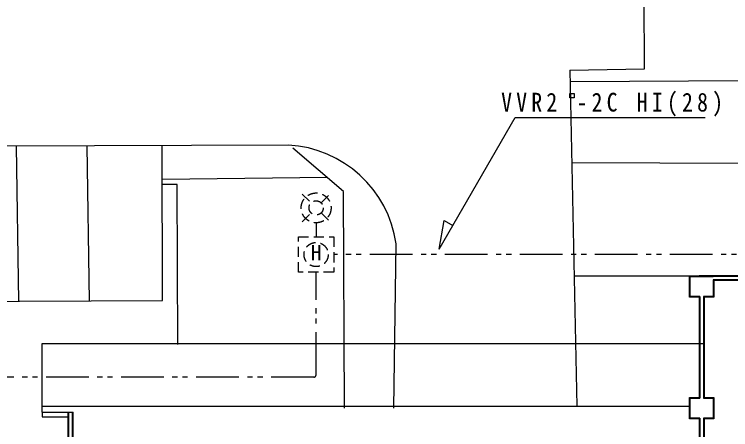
# Model space of a CAD drawing. Units: millimetres, scale not verified. Extents: x -1732052 to 83926, y -1225229 to 59935.
# Drawn here: x -39230 to -14028, y -72 to 14529 of the extents above; entities that cross this region are included whole.
import ezdxf
from ezdxf.enums import TextEntityAlignment as Align

# ---------------------------------------------------------------- set-up
doc = ezdxf.new("R2010")
doc.units = ezdxf.units.MM
doc.header["$LTSCALE"] = 300
doc.linetypes.add('DASHED1', pattern=[1.8, 1.2, -0.6])
doc.linetypes.add('DOUBLE_CHAIN1', pattern=[8.8, 5, -1, 0.6, -0.6, 0.6, -1])
for name, color, linetype in [('0-0', 4, 'Continuous'), ('0-1_EL_HIKI', 2, 'Continuous'), ('0-2', 7, 'Continuous'), ('0-F', 7, 'Continuous')]:
    doc.layers.add(name, color=color, linetype=linetype)
doc.styles.add('ＭＳ ゴシック', font='')
doc.styles.get('ＭＳ ゴシック').set_extended_font_data('MS Gothic')

# ---------------------------------------------------------------- blocks, each defined once
blk = doc.blocks.new('BLOCK298')
at = {"layer": '0-0'}
for p, q in [((-564.1, 50.9), (-1716.1, 50.9)), ((-564.1, 50.9), (-1716.1, 50.9)), ((-576.1, 35.9), (-1701.1, 35.9)), ((1715.9, 50.9), (563.9, 50.9)), ((1715.9, 50.9), (563.9, 50.9)), ((1700.9, 35.9), (575.9, 35.9)), ((-576.1, -36.1), (-1425.1, -36.1)), ((-549.1, -51.1), (-1410.1, -51.1)), ((-549.1, -51.1), (-1410.1, -51.1)), ((1409.9, -51.1), (548.9, -51.1)), ((1409.9, -51.1), (548.9, -51.1)), ((1424.9, -36.1), (575.9, -36.1))]:
    blk.add_line(p, q, dxfattribs=at)
blk = doc.blocks.new('BLOCK299')
at = {"layer": '0-0'}
for p, q in [((-51.1, 2759.9), (-51.1, 641.9)), ((-51.1, 2759.9), (-51.1, 641.9)), ((-36.1, 2774.9), (-36.1, 626.9)), ((35.9, 2774.9), (35.9, 626.9)), ((50.9, 2759.9), (50.9, 641.9)), ((50.9, 2759.9), (50.9, 641.9)), ((-51.1, 191.9), (-51.1, -690.1)), ((-51.1, 191.9), (-51.1, -690.1)), ((35.9, 206.9), (35.9, -2775.1)), ((50.9, 191.9), (50.9, -2760.1)), ((50.9, 191.9), (50.9, -2760.1)), ((-51.1, -705.1), (-51.1, -2760.1)), ((-51.1, -777.1), (-51.1, -2760.1))]:
    blk.add_line(p, q, dxfattribs=at)
blk.add_lwpolyline([(-36.1, 206.9), (-36.1, -705.1), (-36.1, -2775.1)], dxfattribs=at)
blk = doc.blocks.new('BLOCK301')
at = {"layer": '0-0'}
for p, q in [((-255.1, -225.1), (-255.1, 224.9)), ((-240.1, -210.1), (-240.1, 209.9)), ((-51.1, -225.1), (-255.1, -225.1)), ((-51.1, -225.1), (-255.1, -225.1)), ((-36.1, -210.1), (-240.1, -210.1))]:
    blk.add_line(p, q, dxfattribs=at)
for points in [[(-255.1, -225.1), (-255.1, 224.9), (254.9, 224.9)], [(-255.1, 224.9), (-51.1, 224.9), (254.9, 224.9)], [(-240.1, 209.9), (-36.1, 209.9), (239.9, 209.9)], [(239.9, 137.9), (239.9, -210.1), (35.9, -210.1)], [(254.9, 122.9), (254.9, -225.1), (50.9, -225.1)], [(254.9, 122.9), (254.9, -225.1), (50.9, -225.1)]]:
    blk.add_lwpolyline(points, dxfattribs=at)
blk = doc.blocks.new('BLOCK302')
at = {"layer": '0-0'}
for p, q in [((-255.1, -225.1), (-255.1, 224.9)), ((-255.1, -225.1), (-255.1, 224.9)), ((-255.1, 224.9), (-51.1, 224.9)), ((-255.1, 224.9), (-51.1, 224.9)), ((-240.1, -210.1), (-240.1, 209.9)), ((-240.1, 209.9), (-36.1, 209.9)), ((35.9, 209.9), (239.9, 209.9)), ((50.9, 224.9), (254.9, 224.9)), ((50.9, 224.9), (254.9, 224.9)), ((239.9, 209.9), (239.9, -210.1)), ((254.9, 224.9), (254.9, -225.1)), ((254.9, 224.9), (254.9, -225.1)), ((-51.1, -225.1), (-255.1, -225.1)), ((-51.1, -225.1), (-255.1, -225.1)), ((-36.1, -210.1), (-240.1, -210.1)), ((239.9, -210.1), (35.9, -210.1)), ((254.9, -225.1), (50.9, -225.1)), ((254.9, -225.1), (50.9, -225.1))]:
    blk.add_line(p, q, dxfattribs=at)
blk = doc.blocks.new('BLOCK313')
at = {"layer": '0-0'}
for p, q in [((-51.1, -1119.9), (-51.1, 1134.9)), ((-51.1, -1119.9), (-51.1, 1134.9)), ((-36.1, -1134.9), (-36.1, 1134.9)), ((35.9, -1134.9), (35.9, 1134.9)), ((50.9, -1119.9), (50.9, 1134.9)), ((50.9, -1119.9), (50.9, 1134.9))]:
    blk.add_line(p, q, dxfattribs=at)

msp = doc.modelspace()

# ---------------------------------------------------------------- linework, layer by layer
at = {"layer": '0-0'}
for p, q in [((-17064.8, 12608.2), (-17120.4, 25755.9)), ((-19685, 12566.1), (-19445.3, 758.5)), ((-8723.9, 12206.1), (-19676.7, 12158.7)), ((-29587.4, 9930.6), (-62498.6, 9801.9)), ((-39168, 9893.2), (-39081.6, 4436.2)), ((-36683.8, 9902.9), (-36597.4, 4445.9)), ((-19619.2, 9324.8), (-1478.4, 9236.1)), ((-28215.7, 8789.4), (-34030.1, 8727.8)), ((-25881.3, 683.7), (-25799.3, 6456.1)), ((-15449.3, 5327.3), (-19537, 5327.3)), ((-38249.3, 757), (-15474.3, 757)), ((-38249.3, 546.5), (-37164.3, 546.5)), ((-38249.3, 546.5), (-38249.3, 376.5)), ((-38249.3, 376.5), (-37334.3, 376.5))]:
    msp.add_line(p, q, dxfattribs=at)
for points in [[(-56682.3, 9824.7), (-56650.4, 4365.4), (-34014.1, 4473.5), (-34034.5, 9913.2)], [(-27613.2, 683.7), (-27648.5, 8304.3), (-29426.6, 9824.9)], [(-33477.1, 2920.4), (-33501.7, 8546.5), (-34029.4, 8552.3)], [(-38249.3, 546.5), (-38249.3, 2959.9), (-14964.3, 2959.9)]]:
    msp.add_lwpolyline(points, dxfattribs=at)
msp.add_arc((-29802.4, 5894), 4042.4, 7.99375, 86.95071, dxfattribs=at)
at = {"layer": '0-1_EL_HIKI', "linetype": 'DASHED1'}
for p, q in [((-29099.8, 8213), (-28788.8, 7902)), ((-28435.2, 7902), (-28124.3, 8213)), ((-29099.8, 7237.4), (-28788.8, 7548.4)), ((-28435.2, 7548.4), (-28124.3, 7237.4))]:
    msp.add_line(p, q, dxfattribs=at)
at = {"layer": '0-1_EL_HIKI'}
msp.add_line((-28612, 7200.2), (-28612, 6710.6), dxfattribs=at)
at = {"layer": '0-1_EL_HIKI', "linetype": 'DOUBLE_CHAIN1'}
for p, q in [((-12022.3, 6085.6), (-27987, 6085.6)), ((-28612, 1856.5), (-28612, 5460.6)), ((-28692, 1776.5), (-46747.7, 1776.5))]:
    msp.add_line(p, q, dxfattribs=at)
at = {"layer": '0-1_EL_HIKI', "linetype": 'DASHED1'}
msp.add_lwpolyline([(-29237, 6710.6), (-27987, 6710.6), (-27987, 5460.6), (-29237, 5460.6)], close=True, dxfattribs=at)
for centre, radius in [((-28612, 7725.2), 525), ((-28612, 7725.2), 250), ((-28612, 6085.6), 425)]:
    msp.add_circle(centre, radius, dxfattribs=at)
at = {"layer": '0-1_EL_HIKI', "linetype": 'DOUBLE_CHAIN1'}
msp.add_arc((-28692, 1856.5), 80, 270, 0, dxfattribs=at)
at = {"layer": '0-2'}
msp.add_line((-24283.1, 6276.9), (-21613.2, 10901.4), dxfattribs=at)
msp.add_lwpolyline([(-24283.1, 6276.9), (-24107, 7275.7), (-23806.6, 7102.3)], dxfattribs=at)
at = {"layer": '0-F', "color": 4}
msp.add_line((-19685, 12566.1), (-17064.8, 12608.2), dxfattribs=at)
at = {"layer": '0-F'}
msp.add_line((-21613.2, 10901.4), (-14926.5, 10901.4), dxfattribs=at)
msp.add_lwpolyline([(-19683.8, 11742), (-19533.8, 11742), (-19533.8, 11592), (-19683.8, 11592)], close=True, dxfattribs=at)

# ---------------------------------------------------------------- block references
at = {"layer": '0-0', "xscale": 1.666667, "yscale": 1.666667}
for name, p in [('BLOCK301', (-15049, 4963.8)), ('BLOCK298', (-12274, 5253.8)), ('BLOCK299', (-15049, -11.2)), ('BLOCK302', (-15049, 683.8)), ('BLOCK313', (-37249, -1344.9))]:
    msp.add_blockref(name, p, dxfattribs=at)

# ---------------------------------------------------------------- texts
at = {"layer": '0-1_EL_HIKI', "color": 7, "style": 'ＭＳ ゴシック'}
msp.add_text('H', height=549.9, dxfattribs=at).set_placement((-28799.5, 5710.6), align=Align.BOTTOM_LEFT)
at = {"layer": '0-F', "insert": (-22102.5, 10936.1), "char_height": 659.8, "attachment_point": 7, "style": 'ＭＳ ゴシック'}
msp.add_mtext('\\T1.39;\\W0.85;VVR2\\~-2C\\~HI(28)', dxfattribs=at)

doc.saveas('drawing.dxf')
